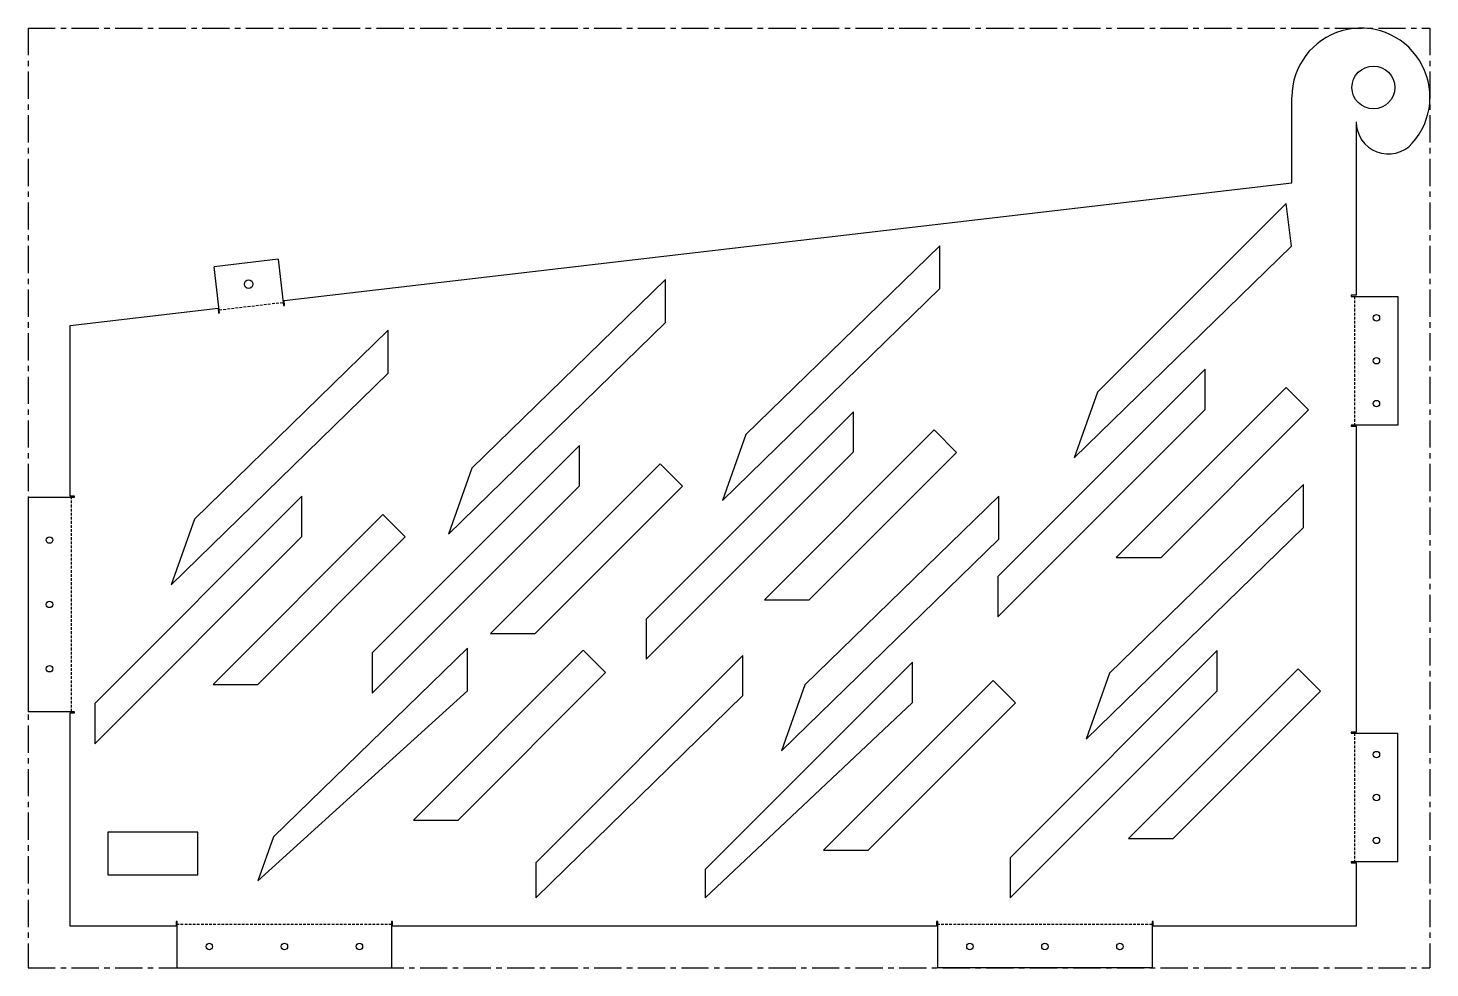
# Model space of a CAD drawing. Header units: millimetres. Extents: x -297 to 357, y -181 to 257.
import ezdxf

# ---------------------------------------------------------------- set-up
doc = ezdxf.new("R2010")
doc.units = ezdxf.units.MM
doc.linetypes.add('CENTERX2', pattern=[20.32, 12.7, -2.54, 2.54, -2.54])
doc.linetypes.add('HIDDEN', pattern=[1.905, 1.27, -0.635])

msp = doc.modelspace()

# ---------------------------------------------------------------- linework, layer by layer
at = {"color": 7, "linetype": 'CENTERX2'}
for p, q in [((-296.98, 256.89), (357.02, 256.89)), ((-296.98, 256.89), (-296.98, -181.28)), ((357.02, 256.89), (357.02, -181.28)), ((-296.98, -181.28), (357.02, -181.28))]:
    msp.add_line(p, q, dxfattribs=at)
at = {"color": 7, "linetype": 'Continuous', "lineweight": 25}
for p, q in [((292.61, 184.69), (292.61, 224.69)), ((322.61, 213.19), (322.61, 132.31)), ((-177.57, 129.83), (292.61, 184.69)), ((289.87, 175.03), (201.92, 87.22)), ((292.38, 155.25), (289.87, 175.03)), ((128.31, 155.39), (37.85, 67.42)), ((128.31, 135.45), (128.31, 155.39)), ((191.05, 56.5), (292.38, 155.25)), ((-180.32, 149.11), (-210.12, 145.64)), ((-207.6, 124.08), (-210.12, 145.64)), ((-180.32, 149.11), (-177.81, 127.55)), ((0.47, 139.62), (-89.99, 51.65)), ((0.47, 119.68), (0.47, 139.62)), ((26.98, 36.7), (128.31, 135.45)), ((322.61, 132.31), (320.3, 132.31)), ((320.3, 132.31), (320.3, 131.81)), ((320.3, 131.81), (342.05, 131.81)), ((342.05, 131.81), (342.05, 71.81)), ((-277.39, 118.19), (-208.36, 126.24)), ((-208.36, 126.24), (-208.1, 124.02)), ((-177.81, 127.55), (-177.31, 127.61)), ((-177.31, 127.61), (-177.57, 129.83)), ((-277.39, 38.69), (-277.39, 118.19)), ((-208.1, 124.02), (-207.6, 124.08)), ((-100.86, 20.93), (0.47, 119.68)), ((-128.92, 115.98), (-219.39, 28.01)), ((-128.92, 96.04), (-128.92, 115.98)), ((-230.26, -2.71), (-128.92, 96.04)), ((252.12, 97.81), (155.49, 1.18)), ((252.12, 79.08), (252.12, 97.81)), ((201.92, 87.22), (191.05, 56.5)), ((289.87, 89.31), (210.68, 10.13)), ((300.3, 78.88), (289.87, 89.31)), ((155.49, -17.55), (252.12, 79.08)), ((231.55, 10.13), (300.3, 78.88)), ((88.04, 78.01), (-8.59, -18.62)), ((88.04, 59.28), (88.04, 78.01)), ((37.85, 67.42), (26.98, 36.7)), ((125.79, 69.52), (46.61, -9.67)), ((136.22, 59.09), (125.79, 69.52)), ((342.05, 71.81), (320.3, 71.81)), ((320.3, 71.81), (320.3, 71.31)), ((320.3, 71.31), (322.61, 71.31)), ((322.61, 71.31), (322.61, -71.31)), ((-39.8, 62.24), (-136.43, -34.39)), ((-39.8, 43.51), (-39.8, 62.24)), ((-8.59, -37.35), (88.04, 59.28)), ((67.47, -9.67), (136.22, 59.09)), ((-2.05, 53.75), (-81.23, -25.44)), ((8.38, 43.32), (-2.05, 53.75)), ((-89.99, 51.65), (-100.86, 20.93)), ((-136.43, -53.12), (-39.8, 43.51)), ((-60.37, -25.44), (8.38, 43.32)), ((298.03, 44.07), (207.57, -43.9)), ((298.03, 24.13), (298.03, 44.07)), ((-296.98, 38.19), (-296.98, -61.81)), ((-296.98, 38.19), (-275.23, 38.19)), ((-275.23, 38.69), (-277.39, 38.69)), ((-275.23, 38.19), (-275.23, 38.69)), ((-169.19, 38.6), (-265.82, -58.04)), ((-169.19, 19.87), (-169.19, 38.6)), ((155.82, 38.62), (65.36, -49.35)), ((155.82, 18.68), (155.82, 38.62)), ((-219.39, 28.01), (-230.26, -2.71)), ((-131.44, 30.1), (-210.63, -49.08)), ((-121.01, 19.67), (-131.44, 30.1)), ((-265.82, -76.76), (-169.19, 19.87)), ((-189.76, -49.08), (-121.01, 19.67)), ((196.7, -74.61), (298.03, 24.13)), ((54.49, -80.06), (155.82, 18.68)), ((210.68, 10.13), (231.55, 10.13)), ((155.49, 1.18), (155.49, -17.55)), ((46.61, -9.67), (67.47, -9.67)), ((-8.59, -18.62), (-8.59, -37.35)), ((-81.23, -25.44), (-60.37, -25.44)), ((-91.96, -32.13), (-182.42, -120.1)), ((-91.96, -52.07), (-91.96, -32.13)), ((-136.43, -34.39), (-136.43, -53.12)), ((-38, -33.16), (-117.19, -112.34)), ((36.5, -35.58), (-60.13, -132.22)), ((-27.57, -43.59), (-38, -33.16)), ((115.56, -38.75), (18.92, -135.39)), ((36.5, -54.31), (36.5, -35.58)), ((115.56, -57.48), (115.56, -38.75)), ((257.77, -33.31), (161.14, -129.94)), ((257.77, -52.03), (257.77, -33.31)), ((-96.32, -112.34), (-27.57, -43.59)), ((207.57, -43.9), (196.7, -74.61)), ((295.52, -41.8), (216.33, -120.99)), ((305.95, -52.23), (295.52, -41.8)), ((-210.63, -49.08), (-189.76, -49.08)), ((-189.76, -140.66), (-91.96, -52.07)), ((65.36, -49.35), (54.49, -80.06)), ((153.31, -47.25), (74.12, -126.43)), ((163.74, -57.68), (153.31, -47.25)), ((161.14, -148.67), (257.77, -52.03)), ((237.19, -120.99), (305.95, -52.23)), ((-265.82, -58.04), (-265.82, -76.76)), ((-60.13, -148.67), (36.5, -54.31)), ((18.92, -148.67), (115.56, -57.48)), ((94.98, -126.43), (163.74, -57.68)), ((-275.23, -61.81), (-296.98, -61.81)), ((-277.39, -161.81), (-277.39, -62.31)), ((-277.39, -62.31), (-275.23, -62.31)), ((-275.23, -62.31), (-275.23, -61.81)), ((322.61, -71.31), (320.3, -71.31)), ((320.3, -71.31), (320.3, -71.81)), ((320.3, -71.81), (342.05, -71.81)), ((342.05, -131.81), (342.05, -71.81)), ((-117.19, -112.34), (-96.32, -112.34)), ((-217.72, -117.92), (-259.72, -117.92)), ((-259.72, -117.92), (-259.72, -137.92)), ((-217.72, -137.92), (-217.72, -117.92)), ((-182.42, -120.1), (-189.76, -140.66)), ((216.33, -120.99), (237.19, -120.99)), ((74.12, -126.43), (94.98, -126.43)), ((161.14, -129.94), (161.14, -148.67)), ((-60.13, -132.22), (-60.13, -148.67)), ((18.92, -135.39), (18.92, -148.67)), ((342.05, -131.81), (320.3, -131.81)), ((320.3, -131.81), (320.3, -132.31)), ((320.3, -132.31), (322.61, -132.31)), ((322.61, -132.31), (322.61, -161.81)), ((-259.72, -137.92), (-217.72, -137.92)), ((-227.89, -161.81), (-277.39, -161.81)), ((-227.39, -159.58), (-227.89, -159.58)), ((-227.89, -159.58), (-227.89, -161.81)), ((-227.39, -181.28), (-227.39, -159.58)), ((-126.89, -159.58), (-127.39, -159.58)), ((-127.39, -159.58), (-127.39, -181.28)), ((-126.89, -161.81), (-126.89, -159.58)), ((126.89, -161.81), (-126.89, -161.81)), ((127.39, -159.58), (126.89, -159.58)), ((126.89, -159.58), (126.89, -161.81)), ((127.39, -181.28), (127.39, -159.58)), ((227.89, -159.58), (227.39, -159.58)), ((227.39, -159.58), (227.39, -181.28)), ((227.89, -161.81), (227.89, -159.58)), ((322.61, -161.81), (227.89, -161.81)), ((-227.39, -181.28), (-127.39, -181.28)), ((227.39, -181.28), (127.39, -181.28))]:
    msp.add_line(p, q, dxfattribs=at)
at = {"color": 7, "linetype": 'HIDDEN'}
for p, q in [((321.83, 131.81), (321.83, 71.81)), ((-207.77, 125.54), (-177.98, 129.02)), ((-276.63, -61.81), (-276.63, 38.19)), ((321.83, -71.81), (321.83, -131.81)), ((-127.39, -161.05), (-227.39, -161.05)), ((227.39, -161.05), (127.39, -161.05))]:
    msp.add_line(p, q, dxfattribs=at)
at = {"color": 7, "linetype": 'Continuous', "lineweight": 25}
for centre, radius in [((330.63, 229.19), 10), ((-194.06, 137.44), 2), ((332.05, 121.81), 1.5), ((332.05, 101.81), 1.5), ((332.05, 81.81), 1.5), ((-286.98, 18.19), 1.5), ((-286.98, -11.81), 1.5), ((-286.98, -41.81), 1.5), ((332.05, -81.81), 1.5), ((332.05, -101.81), 1.5), ((332.05, -121.81), 1.5), ((-212.39, -171.28), 1.5), ((-177.39, -171.28), 1.5), ((-142.39, -171.28), 1.5), ((142.39, -171.28), 1.5), ((177.39, -171.28), 1.5), ((212.39, -171.28), 1.5)]:
    msp.add_circle(centre, radius, dxfattribs=at)
for centre, radius, start, end in [((324.81, 224.69), 32.2, 318.05301, 180), ((337.61, 213.19), 15, 180, 318.05301)]:
    msp.add_arc(centre, radius, start, end, dxfattribs=at)

doc.saveas('drawing.dxf')
